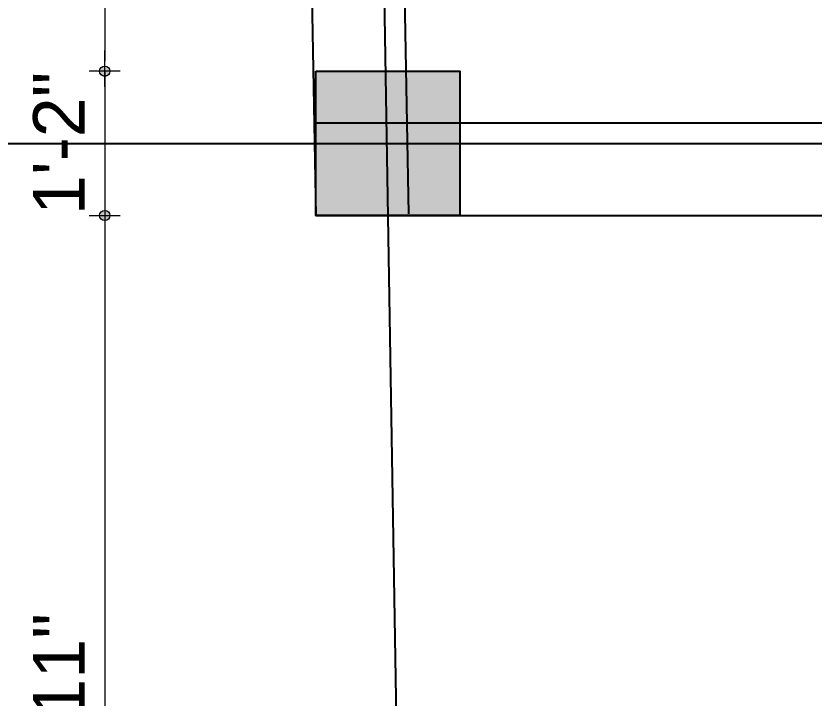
# Model space of a CAD drawing. Header units: inches. Extents: x -4597 to 93300, y -11124 to 5932.
# Drawn here: x -619.2 to -541.7, y -10110.6 to -10044.5 of the extents above; entities that cross this region are included whole.
import ezdxf

# ---------------------------------------------------------------- set-up
doc = ezdxf.new("R2010")
doc.units = ezdxf.units.IN
doc.header["$LTSCALE"] = 0.5
doc.header["$MEASUREMENT"] = 0
doc.header["$PDMODE"] = 66
doc.layers.add('hatch', color=9, linetype='Continuous', lineweight=0)
doc.layers.add('Toilet', color=7, linetype='Continuous', lineweight=25)
doc.styles.get("Standard").update_dxf_attribs({"font": 'arial.ttf'})
doc.dimstyles.new('S8', dxfattribs={"dimtxt": 5, "dimasz": 1, "dimexe": 6, "dimexo": 18, "dimgap": 1.9375, "dimtad": 1, "dimdec": 0, "dimzin": 3, "dimdsep": 46, "dimlunit": 4, "dimtxsty": 'Standard', "dimblk": 'dot 2', "dimcen": 12, "dimse1": 1, "dimse2": 1, "dimclrd": 1, "dimclre": 1, "dimclrt": 256, "dimadec": 0, "dimazin": 0, "dimtfac": 0.75, "dimtdec": 0, "dimtix": 1, "dimtmove": 1, "dimatfit": 3, "dimldrblk": 'DOT', "dimfxl": 1, "dimtolj": 1, "dimtzin": 0, "dimlwd": 9, "dimlwe": 9, "dimarcsym": 0})

# ---------------------------------------------------------------- blocks, each defined once
blk = doc.blocks.new('dot1')
at = {"layer": 'hatch'}
h = blk.add_hatch(color=256, dxfattribs=at)
edge = h.paths.add_edge_path()
edge.add_arc((0, 0), 1, 0, 360)
for p, q in [((0, 3), (0, -3)), ((3, 0), (-3, 0))]:
    blk.add_line(p, q, dxfattribs=at)
blk.add_circle((0, 0), 1, dxfattribs=at)
blk = doc.blocks.new('dot 2')
at = {"layer": 'hatch', "xscale": 0.5, "yscale": 0.5, "zscale": 0.5}
blk.add_blockref('dot1', (0, 0), dxfattribs=at)
blk = doc.blocks.new('*D412')
at = {"layer": 'Defpoints', "color": 0, "transparency": 16777216}
for p in [(-592.267, -9937.083), (-610.548, -10049.827), (-590.079, -10049.827)]:
    blk.add_point(p, dxfattribs=at)
at = {"layer": 'Toilet', "color": 1, "lineweight": 9, "transparency": 16777216}
blk.add_line((-610.548, -9938.083), (-610.548, -10048.827), dxfattribs=at)
for p, rotation in [((-610.548, -9937.083), 90), ((-610.548, -10049.827), 270)]:
    blk.add_blockref('dot 2', p, dxfattribs=dict(at, rotation=rotation))
at = {"layer": 'Toilet', "transparency": 16777216, "insert": (-615.038, -9993.455), "char_height": 5, "attachment_point": 5, "rotation": 90}
blk.add_mtext('\\A1;9\'-5"', dxfattribs=at)
blk = doc.blocks.new('_Dot')
at = {"color": 0, "linetype": 'ByBlock', "lineweight": -2}
blk.add_line((-0.5, 0), (-1, 0), dxfattribs=at)
at = {"color": 0, "linetype": 'ByBlock', "const_width": 0.5}
blk.add_lwpolyline([(-0.25, 0, 1), (0.25, 0, 1)], format="xyb", close=True, dxfattribs=at)
blk = doc.blocks.new('*D413')
at = {"layer": 'Defpoints', "color": 0, "transparency": 16777216}
for p in [(-590.079, -10049.827), (-610.548, -10063.827), (-590.079, -10063.827)]:
    blk.add_point(p, dxfattribs=at)
at = {"layer": 'Toilet', "color": 1, "lineweight": 9, "transparency": 16777216}
for p, q in [((-610.548, -10048.827), (-610.548, -10047.827)), ((-610.548, -10049.827), (-610.548, -10063.827)), ((-610.548, -10064.827), (-610.548, -10065.827))]:
    blk.add_line(p, q, dxfattribs=at)
for p, rotation in [((-610.548, -10049.827), 270), ((-610.548, -10063.827), 90)]:
    blk.add_blockref('dot 2', p, dxfattribs=dict(at, rotation=rotation))
at = {"layer": 'Toilet', "transparency": 16777216, "insert": (-614.996, -10056.827), "char_height": 5, "attachment_point": 5, "rotation": 90}
blk.add_mtext('\\A1;1\'-2"', dxfattribs=at)
blk = doc.blocks.new('*D414')
at = {"layer": 'Defpoints', "color": 0, "transparency": 16777216}
for p in [(-590.079, -10063.827), (-610.548, -10158.784), (-431.908, -10158.784)]:
    blk.add_point(p, dxfattribs=at)
at = {"layer": 'Toilet', "color": 1, "lineweight": 9, "transparency": 16777216}
blk.add_line((-610.548, -10064.827), (-610.548, -10157.784), dxfattribs=at)
for p, rotation in [((-610.548, -10063.827), 90), ((-610.548, -10158.784), 270)]:
    blk.add_blockref('dot 2', p, dxfattribs=dict(at, rotation=rotation))
at = {"layer": 'Toilet', "transparency": 16777216, "insert": (-614.996, -10111.306), "char_height": 5, "attachment_point": 5, "rotation": 90}
blk.add_mtext('\\A1;7\'-11"', dxfattribs=at)
blk = doc.blocks.new('*D416')
at = {"layer": 'Defpoints', "color": 0, "transparency": 16777216}
for p in [(-622.939, -10056.827), (-431.908, -10056.827), (-431.908, -10165.784)]:
    blk.add_point(p, dxfattribs=at)
at = {"layer": 'Toilet', "color": 1, "lineweight": 9, "transparency": 16777216}
blk.add_line((-622.939, -10164.784), (-622.939, -10057.827), dxfattribs=at)
for p, rotation in [((-622.939, -10056.827), 90), ((-622.939, -10165.784), 270)]:
    blk.add_blockref('dot 2', p, dxfattribs=dict(at, rotation=rotation))
at = {"layer": 'Toilet', "transparency": 16777216, "insert": (-627.429, -10111.306), "char_height": 5, "attachment_point": 5, "rotation": 90}
blk.add_mtext('\\A1;9\'-1"', dxfattribs=at)
blk = doc.blocks.new('*D417')
at = {"layer": 'Defpoints', "color": 0, "transparency": 16777216}
for p in [(-622.939, -9791.083), (-594.667, -9791.083), (-431.908, -10056.827)]:
    blk.add_point(p, dxfattribs=at)
at = {"layer": 'Toilet', "color": 1, "lineweight": 9, "transparency": 16777216}
blk.add_line((-622.939, -10055.827), (-622.939, -9792.083), dxfattribs=at)
for p, rotation in [((-622.939, -9791.083), 90), ((-622.939, -10056.827), 270)]:
    blk.add_blockref('dot 2', p, dxfattribs=dict(at, rotation=rotation))
at = {"layer": 'Toilet', "transparency": 16777216, "insert": (-627.387, -9923.955), "char_height": 5, "attachment_point": 5, "rotation": 90}
blk.add_mtext('\\A1;22\'-2"', dxfattribs=at)
blk = doc.blocks.new('*D419')
at = {"layer": 'Defpoints', "color": 0, "transparency": 16777216}
for p in [(-590.079, -10063.827), (-576.079, -10063.827), (-576.079, -10192.583)]:
    blk.add_point(p, dxfattribs=at)
at = {"layer": 'Toilet', "color": 1, "lineweight": 9, "transparency": 16777216}
for p, q in [((-591.079, -10192.583), (-592.079, -10192.583)), ((-590.079, -10192.583), (-576.079, -10192.583)), ((-575.079, -10192.583), (-574.079, -10192.583))]:
    blk.add_line(p, q, dxfattribs=at)
blk.add_blockref('dot 2', (-590.079, -10192.583), dxfattribs=at)
at = {"layer": 'Toilet', "color": 1, "lineweight": 9, "transparency": 16777216, "rotation": 180}
blk.add_blockref('dot 2', (-576.079, -10192.583), dxfattribs=at)
at = {"layer": 'Toilet', "transparency": 16777216, "insert": (-583.079, -10188.135), "char_height": 5, "attachment_point": 5}
blk.add_mtext('\\A1;1\'-2"', dxfattribs=at)
blk = doc.blocks.new('*D420')
at = {"layer": 'Defpoints', "color": 0, "transparency": 16777216}
for p in [(-576.079, -10063.827), (-431.908, -10172.784), (-431.908, -10192.583)]:
    blk.add_point(p, dxfattribs=at)
at = {"layer": 'Toilet', "color": 1, "lineweight": 9, "transparency": 16777216}
blk.add_line((-575.079, -10192.583), (-432.908, -10192.583), dxfattribs=at)
at = {"layer": 'Toilet', "color": 1, "lineweight": 9, "transparency": 16777216, "rotation": 180}
blk.add_blockref('dot 2', (-576.079, -10192.583), dxfattribs=at)
at = {"layer": 'Toilet', "color": 1, "lineweight": 9, "transparency": 16777216}
blk.add_blockref('dot 2', (-431.908, -10192.583), dxfattribs=at)
at = {"layer": 'Toilet', "transparency": 16777216, "insert": (-503.993, -10188.093), "char_height": 5, "attachment_point": 5}
blk.add_mtext('\\A1;12\'-0"', dxfattribs=at)
blk = doc.blocks.new('*D424')
at = {"layer": 'Defpoints', "color": 0, "transparency": 16777216}
for p in [(-583.079, -10063.827), (-424.908, -10172.784), (-424.908, -10204.456)]:
    blk.add_point(p, dxfattribs=at)
at = {"layer": 'Toilet', "color": 1, "lineweight": 9, "transparency": 16777216}
blk.add_line((-582.079, -10204.456), (-425.908, -10204.456), dxfattribs=at)
at = {"layer": 'Toilet', "color": 1, "lineweight": 9, "transparency": 16777216, "rotation": 180}
blk.add_blockref('dot 2', (-583.079, -10204.456), dxfattribs=at)
at = {"layer": 'Toilet', "color": 1, "lineweight": 9, "transparency": 16777216}
blk.add_blockref('dot 2', (-424.908, -10204.456), dxfattribs=at)
at = {"layer": 'Toilet', "transparency": 16777216, "insert": (-503.993, -10199.964), "char_height": 5, "attachment_point": 5}
blk.add_mtext('\\A1;13\'-2"', dxfattribs=at)
blk = doc.blocks.new('*D192')
at = {"layer": 'Defpoints', "color": 0, "transparency": 16777216}
for p in [(-590.079, -10063.827), (-277.265, -10178.689), (-277.265, -10218.501)]:
    blk.add_point(p, dxfattribs=at)
at = {"layer": 'Toilet', "color": 1, "lineweight": 9, "transparency": 16777216}
blk.add_line((-589.079, -10218.501), (-278.265, -10218.501), dxfattribs=at)
at = {"layer": 'Toilet', "color": 1, "lineweight": 9, "transparency": 16777216, "rotation": 180}
blk.add_blockref('dot 2', (-590.079, -10218.501), dxfattribs=at)
at = {"layer": 'Toilet', "color": 1, "lineweight": 9, "transparency": 16777216}
blk.add_blockref('dot 2', (-277.265, -10218.501), dxfattribs=at)
at = {"layer": 'Toilet', "transparency": 16777216, "insert": (-433.672, -10214.011), "char_height": 5, "attachment_point": 5}
blk.add_mtext('\\A1;26\'-1"', dxfattribs=at)
blk = doc.blocks.new('*D193')
at = {"layer": 'Defpoints', "color": 0, "transparency": 16777216}
for p in [(-634.702, -9691.083), (-488.585, -9691.083), (-324.22, -10172.784)]:
    blk.add_point(p, dxfattribs=at)
at = {"layer": 'Toilet', "color": 1, "lineweight": 9, "transparency": 16777216}
blk.add_line((-634.702, -10171.784), (-634.702, -9692.083), dxfattribs=at)
for p, rotation in [((-634.702, -9691.083), 90), ((-634.702, -10172.784), 270)]:
    blk.add_blockref('dot 2', p, dxfattribs=dict(at, rotation=rotation))
at = {"layer": 'Toilet', "transparency": 16777216, "insert": (-639.192, -9931.933), "char_height": 5, "attachment_point": 5, "rotation": 90}
blk.add_mtext('\\A1;40\'-2"', dxfattribs=at)

msp = doc.modelspace()

# ---------------------------------------------------------------- hatches: boundary and pattern name
at = {"layer": 'Toilet'}
msp.add_hatch(color=1, dxfattribs=at).paths.add_polyline_path([(-576.079, -10049.827), (-590.079, -10049.827), (-590.079, -10063.827), (-576.079, -10063.827)])

# ---------------------------------------------------------------- linework, layer by layer
msp.add_line((-590.012, -9646.615), (-580.237, -10234.829))
for p, q in [((-596.722, -9679.083), (-590.079, -10063.827)), ((-587.723, -9678.927), (-581.08, -10063.671)), ((-590.079, -10054.827), (-431.908, -10054.827)), ((-643.642, -10056.827), (-218.88, -10056.827)), ((-590.079, -10063.827), (-431.908, -10063.827))]:
    msp.add_line(p, q, dxfattribs=at)
msp.add_lwpolyline([(-590.079, -10049.827), (-576.079, -10049.827), (-576.079, -10063.827), (-590.079, -10063.827)], close=True, dxfattribs=at)
msp.add_lwpolyline([(-590.079, -10049.827), (-576.079, -10049.827), (-576.079, -10063.827), (-590.079, -10063.827)], close=True, dxfattribs=at)

# ---------------------------------------------------------------- dimensions: what is measured, and where the dimension line sits
for base, p1, p2, picture, middle in [((-634.702, -9691.083), (-324.22, -10172.784), (-488.585, -9691.083), '*D193', (-639.192, -9931.933)), ((-622.939, -9791.083), (-431.908, -10056.827), (-594.667, -9791.083), '*D417', (-627.387, -9923.955)), ((-610.548, -10049.827), (-592.267, -9937.083), (-590.079, -10049.827), '*D412', (-615.038, -9993.455)), ((-610.548, -10063.827), (-590.079, -10049.827), (-590.079, -10063.827), '*D413', (-614.996, -10056.827)), ((-622.939, -10056.827), (-431.908, -10165.784), (-431.908, -10056.827), '*D416', (-627.429, -10111.306)), ((-610.548, -10158.784), (-590.079, -10063.827), (-431.908, -10158.784), '*D414', (-614.996, -10111.306))]:
    dim = msp.add_linear_dim(base=base, p1=p1, p2=p2, angle=90, dimstyle='S8', override={"dimfxl": 2, "dimfxlon": 1, "dimarcsym": 1}, dxfattribs=at)
    dim.commit()
    dim.dimension.update_dxf_attribs({"geometry": picture, "text_midpoint": middle})
for base, p1, p2, picture, middle in [((-576.079, -10192.583), (-590.079, -10063.827), (-576.079, -10063.827), '*D419', (-583.079, -10188.135)), ((-277.265, -10218.501), (-590.079, -10063.827), (-277.265, -10178.689), '*D192', (-433.672, -10214.011)), ((-424.908, -10204.456), (-583.079, -10063.827), (-424.908, -10172.784), '*D424', (-503.993, -10199.964)), ((-431.908, -10192.583), (-576.079, -10063.827), (-431.908, -10172.784), '*D420', (-503.993, -10188.093))]:
    dim = msp.add_linear_dim(base=base, p1=p1, p2=p2, dimstyle='S8', override={"dimfxl": 2, "dimfxlon": 1, "dimarcsym": 1}, dxfattribs=at)
    dim.commit()
    dim.dimension.update_dxf_attribs({"geometry": picture, "text_midpoint": middle})

doc.saveas('drawing.dxf')
